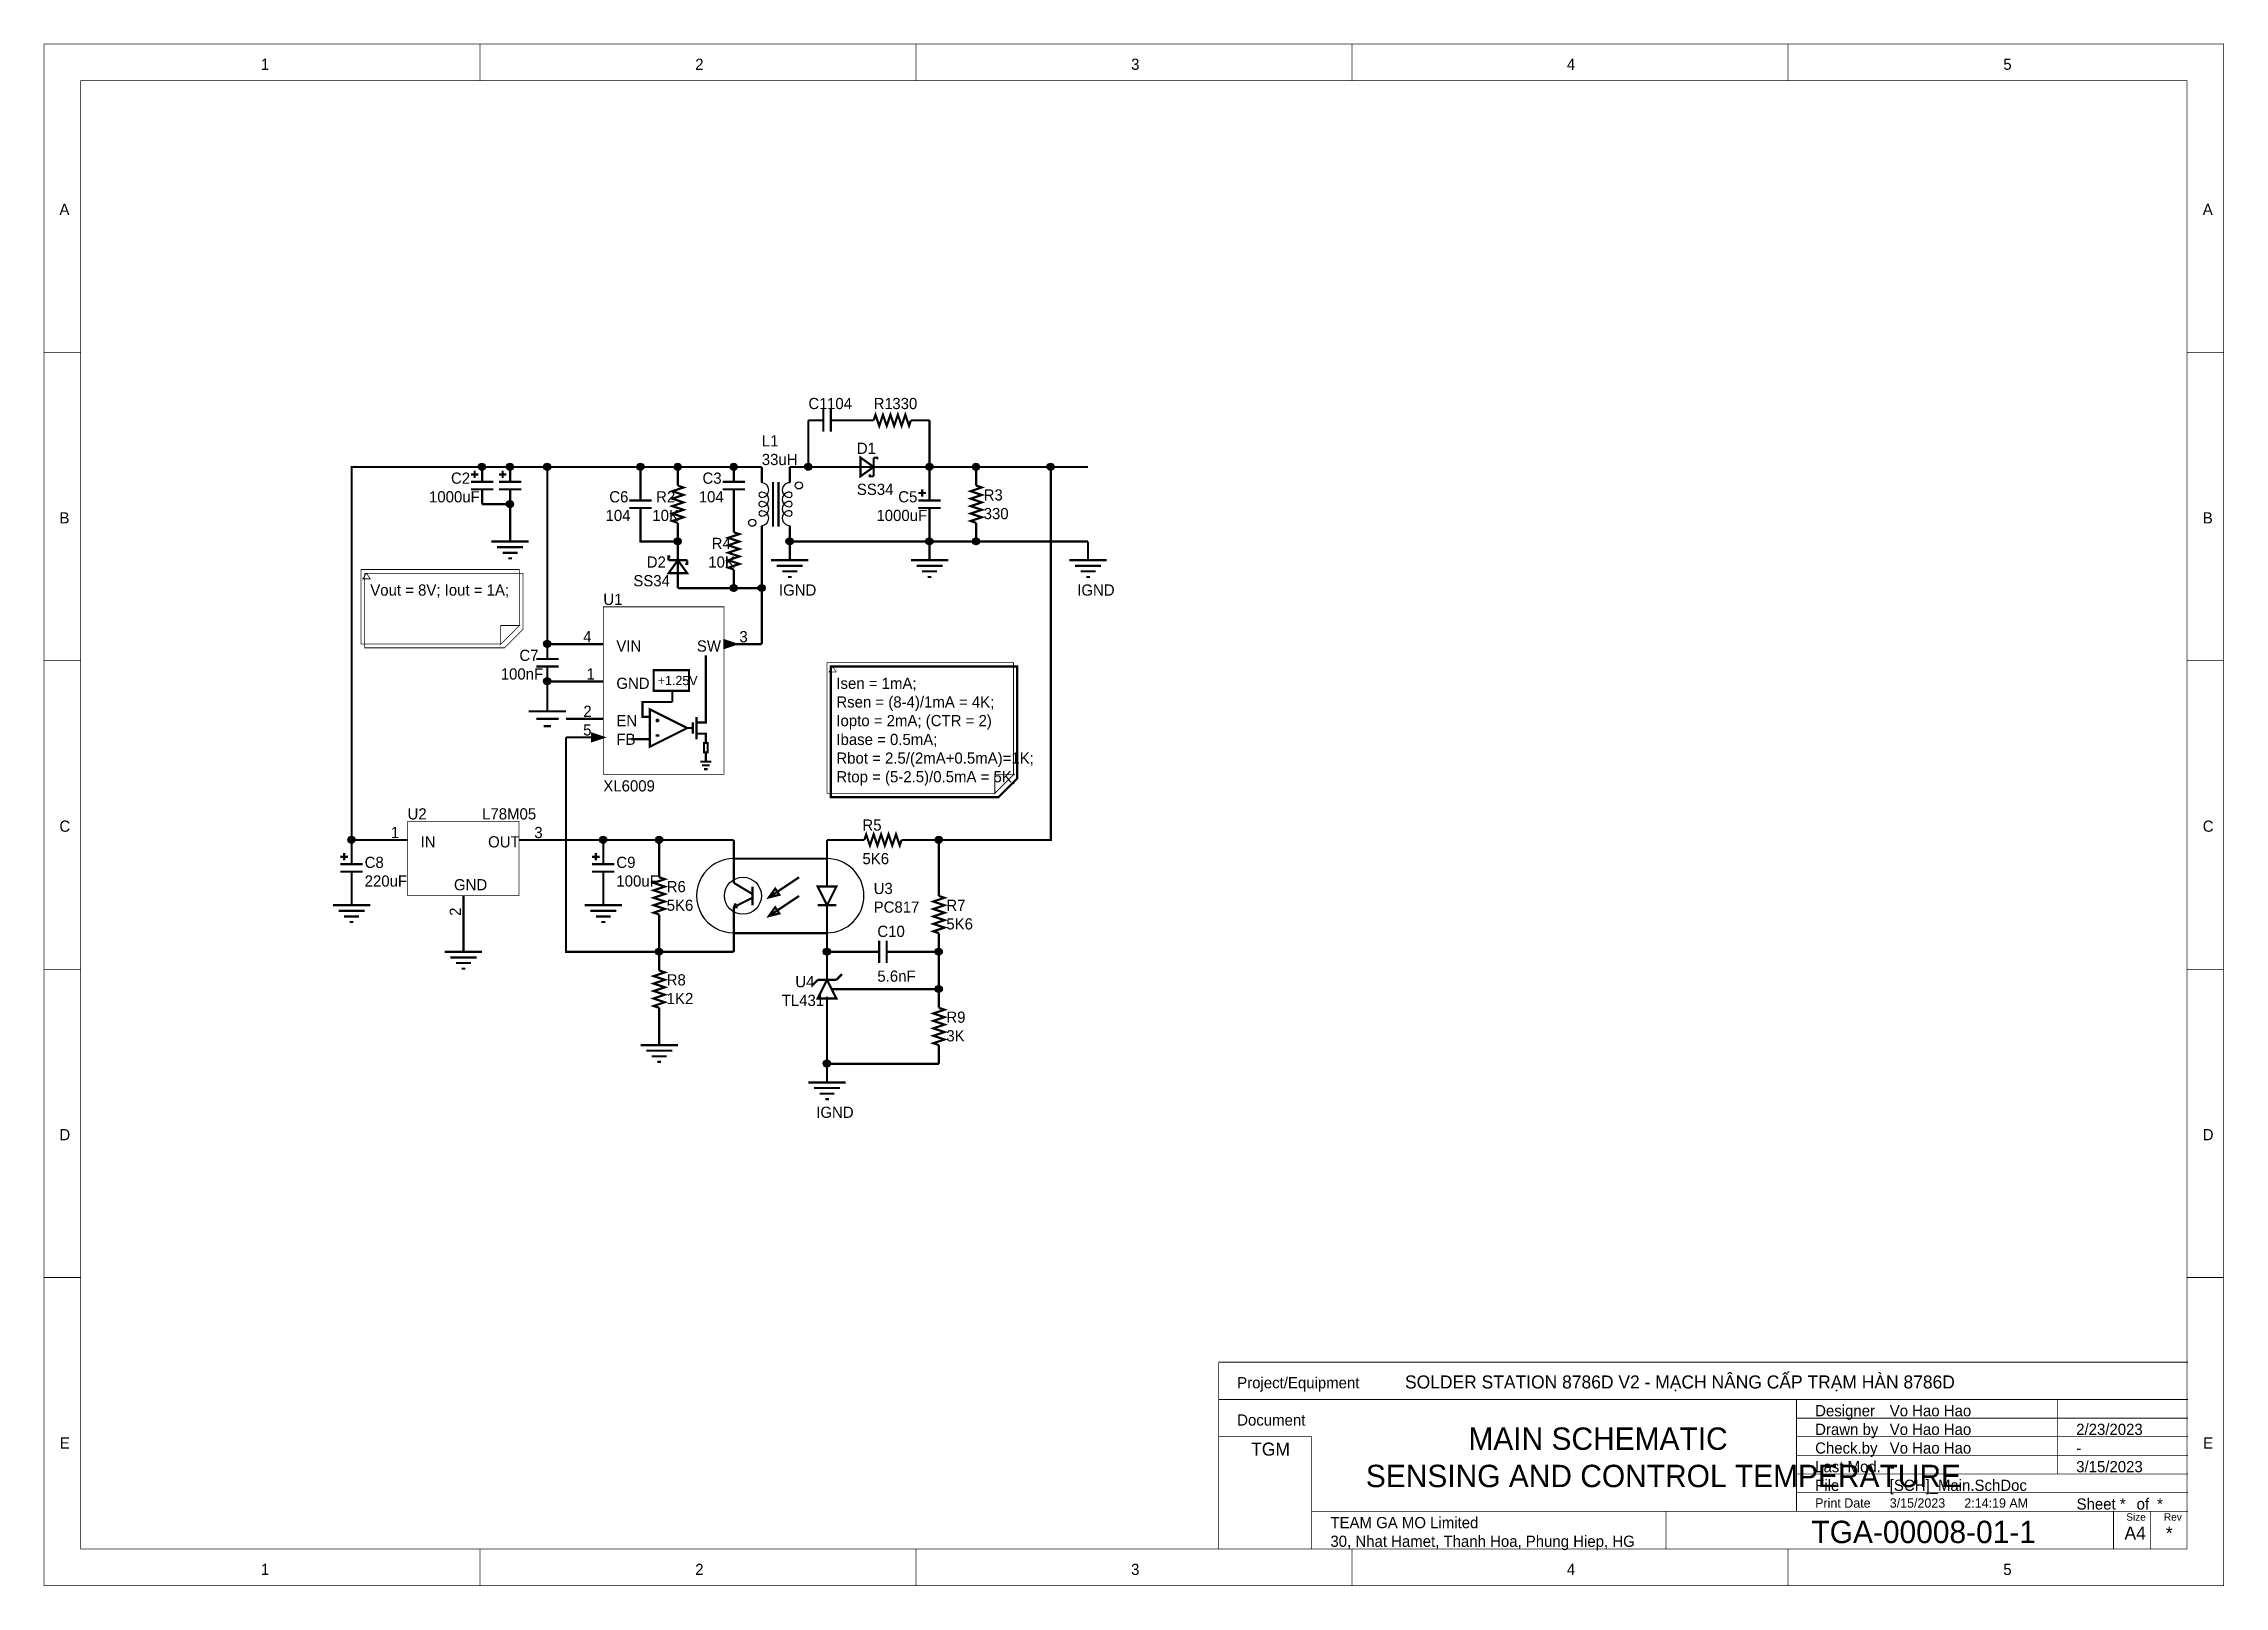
# Model space of a CAD drawing. Header units: millimetres. Extents: x 0 to 11.7, y 0 to 8.3.
import ezdxf

# ---------------------------------------------------------------- set-up
doc = ezdxf.new("R2010")
doc.units = ezdxf.units.MM
doc.header["$MEASUREMENT"] = 0
doc.layers.add('Sheet', color=255, linetype='Continuous')

msp = doc.modelspace()

# ---------------------------------------------------------------- linework, layer by layer
at = {"layer": 'Sheet'}
for points, const_width in [([(0, 8.268), (11.691, 8.268), (11.691, 0.002), (0, 0.002), (0, 8.268)], 0.0039), ([(2.339, 8.071), (2.339, 8.268)], 0.0039), ([(4.677, 8.071), (4.677, 8.268)], 0.0039), ([(7.016, 8.071), (7.016, 8.268)], 0.0039), ([(9.354, 8.071), (9.354, 8.268)], 0.0039), ([(0.197, 8.071), (11.494, 8.071), (11.494, 0.198), (0.197, 0.198), (0.197, 8.071)], 0.0039), ([(0.197, 6.614), (0, 6.614)], 0.0039), ([(11.496, 6.614), (11.693, 6.614)], 0.0039), ([(4.18, 6.25), (4.1, 6.25)], 0.0118), ([(4.1, 6.25), (4.1, 6)], 0.0118), ([(4.18, 6.19), (4.18, 6.31)], 0.0118), ([(4.22, 6.19), (4.22, 6.31)], 0.0118), ([(4.22, 6.25), (4.3, 6.25)], 0.0118), ([(4.35, 6.25), (4.3, 6.25)], 0.0118), ([(4.45, 6.25), (4.35, 6.25)], 0.0118), ([(4.65, 6.25), (4.64, 6.22), (4.62, 6.28), (4.6, 6.22), (4.58, 6.28), (4.56, 6.22), (4.54, 6.28), (4.52, 6.22), (4.5, 6.28), (4.48, 6.22), (4.46, 6.28), (4.45, 6.25)], 0.0118), ([(4.75, 6.25), (4.75, 6), (4.55, 6)], 0.0118), ([(4.65, 6.25), (4.75, 6.25)], 0.0118), ([(2.7, 6), (2.5, 6), (2.35, 6), (1.65, 6), (1.65, 4), (1.75, 4)], 0.0118), ([(2.33, 5.96), (2.29, 5.96)], 0.0118), ([(2.31, 5.96), (2.31, 5.98), (2.31, 5.94)], 0.0118), ([(2.35, 5.92), (2.35, 6)], 0.0118), ([(2.48, 5.96), (2.44, 5.96)], 0.0118), ([(2.46, 5.96), (2.46, 5.98), (2.46, 5.94)], 0.0118), ([(2.5, 5.92), (2.5, 6)], 0.0118), ([(2.7, 5.05), (2.7, 6), (3.2, 6), (3.4, 6), (3.7, 6), (3.85, 6)], 0.0118), ([(3.2, 5.9), (3.2, 6)], 0.0118), ([(3.4, 5.9), (3.4, 6)], 0.0118), ([(3.7, 5.92), (3.7, 6)], 0.0118), ([(3.85, 5.915), (3.85, 6)], 0.0118), ([(4, 5.915), (4, 6)], 0.0118), ([(4, 6), (4.1, 6), (4.3, 6)], 0.0118), ([(4.37, 6), (4.3, 6)], 0.0118), ([(4.37, 6), (4.47, 6)], 0.0118), ([(4.45, 5.95), (4.43, 5.95), (4.43, 5.96)], 0.0118), ([(4.45, 6.05), (4.45, 5.95)], 0.0118), ([(4.45, 6.05), (4.47, 6.05), (4.47, 6.04)], 0.0118), ([(4.47, 6), (4.55, 6)], 0.0118), ([(4.7, 4), (4.8, 4), (5.4, 4), (5.4, 6), (5, 6), (4.75, 6)], 0.0118), ([(4.75, 5.9), (4.75, 6)], 0.0118), ([(5, 5.9), (5, 6)], 0.0118), ([(5.4, 6), (5.6, 6)], 0.0118), ([(2.41, 5.92), (2.29, 5.92)], 0.0118), ([(2.41, 5.88), (2.29, 5.88)], 0.0118), ([(2.35, 5.88), (2.35, 5.8)], 0.0118), ([(2.56, 5.92), (2.44, 5.92)], 0.0118), ([(2.56, 5.88), (2.44, 5.88)], 0.0118), ([(2.5, 5.88), (2.5, 5.8)], 0.0118), ([(3.2, 5.82), (3.2, 5.9)], 0.0118), ([(3.4, 5.7), (3.37, 5.71), (3.43, 5.73), (3.37, 5.75), (3.43, 5.77), (3.37, 5.79), (3.43, 5.81), (3.37, 5.83), (3.43, 5.85), (3.37, 5.87), (3.43, 5.89), (3.4, 5.9)], 0.0118), ([(3.64, 5.92), (3.76, 5.92)], 0.0118), ([(3.64, 5.88), (3.76, 5.88)], 0.0118), ([(3.7, 5.88), (3.7, 5.8)], 0.0118), ([(3.91, 5.68), (3.91, 5.92)], 0.0118), ([(3.94, 5.92), (3.94, 5.68)], 0.0118), ([(4.73, 5.86), (4.69, 5.86)], 0.0118), ([(4.71, 5.86), (4.71, 5.88), (4.71, 5.84)], 0.0118), ([(4.75, 5.82), (4.75, 5.9)], 0.0118), ([(5, 5.9), (5.03, 5.89), (4.97, 5.87), (5.03, 5.85), (4.97, 5.83), (5.03, 5.81), (4.97, 5.79), (5.03, 5.77), (4.97, 5.75), (5.03, 5.73), (4.97, 5.71), (5, 5.7)], 0.0118), ([(2.35, 5.8), (2.5, 5.8), (2.5, 5.7)], 0.0118), ([(3.14, 5.82), (3.26, 5.82)], 0.0118), ([(3.14, 5.78), (3.26, 5.78)], 0.0118), ([(3.2, 5.78), (3.2, 5.7)], 0.0118), ([(3.7, 5.8), (3.7, 5.75)], 0.0118), ([(3.7, 5.65), (3.7, 5.75)], 0.0118), ([(4.81, 5.82), (4.69, 5.82)], 0.0118), ([(4.81, 5.78), (4.69, 5.78)], 0.0118), ([(4.75, 5.78), (4.75, 5.7)], 0.0118), ([(2.5, 5.7), (2.5, 5.6)], 0.0118), ([(3.2, 5.7), (3.2, 5.6), (3.4, 5.6)], 0.0118), ([(3.4, 5.7), (3.4, 5.6)], 0.0118), ([(3.7, 5.45), (3.67, 5.46), (3.73, 5.48), (3.67, 5.5), (3.73, 5.52), (3.67, 5.54), (3.73, 5.56), (3.67, 5.58), (3.73, 5.6), (3.67, 5.62), (3.73, 5.64), (3.7, 5.65)], 0.0118), ([(3.85, 5.685), (3.85, 5.6)], 0.0118), ([(4.75, 5.7), (4.75, 5.6), (4, 5.6)], 0.0118), ([(4, 5.685), (4, 5.6)], 0.0118), ([(5, 5.7), (5, 5.6)], 0.0118), ([(2.4, 5.6), (2.6, 5.6)], 0.0118), ([(2.43, 5.57), (2.57, 5.57)], 0.0118), ([(2.46, 5.54), (2.54, 5.54)], 0.0118), ([(2.49, 5.51), (2.51, 5.51)], 0.0118), ([(3.35, 5.5), (3.35, 5.52), (3.36, 5.52)], 0.0118), ([(3.35, 5.5), (3.45, 5.5)], 0.0118), ([(3.4, 5.52), (3.4, 5.6)], 0.0118), ([(3.4, 5.35), (3.7, 5.35), (3.85, 5.35), (3.85, 5.6)], 0.0118), ([(3.4, 5.42), (3.4, 5.52)], 0.0118), ([(3.45, 5.5), (3.45, 5.48), (3.44, 5.48)], 0.0118), ([(3.9, 5.5), (4.1, 5.5)], 0.0118), ([(4, 5.6), (4, 5.5)], 0.0118), ([(4.65, 5.5), (4.85, 5.5)], 0.0118), ([(4.75, 5.6), (4.75, 5.5)], 0.0118), ([(4.75, 5.6), (5, 5.6), (5.6, 5.6)], 0.0118), ([(5.5, 5.5), (5.7, 5.5)], 0.0118), ([(5.6, 5.6), (5.6, 5.5)], 0.0118), ([(3.4, 5.42), (3.4, 5.35)], 0.0118), ([(3.7, 5.45), (3.7, 5.35)], 0.0118), ([(3.93, 5.47), (4.07, 5.47)], 0.0118), ([(3.96, 5.44), (4.04, 5.44)], 0.0118), ([(3.99, 5.41), (4.01, 5.41)], 0.0118), ([(4.68, 5.47), (4.82, 5.47)], 0.0118), ([(4.71, 5.44), (4.79, 5.44)], 0.0118), ([(4.74, 5.41), (4.76, 5.41)], 0.0118), ([(5.53, 5.47), (5.67, 5.47)], 0.0118), ([(5.56, 5.44), (5.64, 5.44)], 0.0118), ([(5.59, 5.41), (5.61, 5.41)], 0.0118), ([(3.85, 5.35), (3.85, 5.05)], 0.0118), ([(3, 5.25), (3.648, 5.25), (3.648, 4.352), (3, 4.352), (3, 5.25)], 0.0039), ([(2.7, 4.97), (2.7, 5.05)], 0.0118), ([(2.7, 5.05), (2.8, 5.05)], 0.0118), ([(3, 5.05), (2.8, 5.05)], 0.0118), ([(3.65, 5.05), (3.85, 5.05)], 0.0118), ([(0.197, 4.961), (0, 4.961)], 0.0039), ([(2.64, 4.97), (2.76, 4.97)], 0.0118), ([(2.64, 4.93), (2.76, 4.93)], 0.0118), ([(2.7, 4.93), (2.7, 4.85)], 0.0118), ([(3.31, 4.91), (3.27, 4.91), (3.27, 4.8), (3.46, 4.8), (3.46, 4.91), (3.31, 4.91)], 0.0118), ([(3.5, 4.63), (3.55, 4.63), (3.55, 4.99)], 0.0118), ([(11.496, 4.961), (11.693, 4.961)], 0.0039), ([(2.7, 4.85), (2.7, 4.69)], 0.0118), ([(2.7, 4.85), (2.8, 4.85)], 0.0118), ([(3, 4.85), (2.8, 4.85)], 0.0118), ([(3.37, 4.74), (3.37, 4.8)], 0.0118), ([(2.6, 4.69), (2.8, 4.69)], 0.0118), ([(3.25, 4.66), (3.21, 4.66), (3.21, 4.74), (3.37, 4.74)], 0.0118), ([(3.25, 4.5), (3.25, 4.7), (3.45, 4.6), (3.25, 4.5)], 0.0118), ([(2.64, 4.65), (2.76, 4.65)], 0.0118), ([(2.68, 4.61), (2.72, 4.61)], 0.0118), ([(3, 4.65), (2.8, 4.65)], 0.0118), ([(3.28, 4.64), (3.3, 4.64)], 0.0118), ([(3.28, 4.56), (3.3, 4.56)], 0.0118), ([(3.29, 4.65), (3.29, 4.63)], 0.0118), ([(3.45, 4.6), (3.48, 4.6)], 0.0118), ([(3.48, 4.63), (3.48, 4.57)], 0.0118), ([(3.5, 4.66), (3.5, 4.54)], 0.0118), ([(3.5, 4.57), (3.55, 4.57), (3.55, 4.52)], 0.0118), ([(3, 4.55), (2.8, 4.55)], 0.0118), ([(2.8, 4.55), (2.8, 3.4), (3.3, 3.4)], 0.0118), ([(3.25, 4.54), (3.15, 4.54)], 0.0118), ([(3.54, 4.52), (3.56, 4.52), (3.56, 4.47), (3.54, 4.47), (3.54, 4.52)], 0.0118), ([(3.55, 4.47), (3.55, 4.42)], 0.0118), ([(3.52, 4.42), (3.58, 4.42)], 0.0118), ([(3.53, 4.4), (3.57, 4.4)], 0.0118), ([(3.54, 4.38), (3.56, 4.38)], 0.0118), ([(1.95, 4.1), (2.548, 4.1), (2.548, 3.702), (1.95, 3.702), (1.95, 4.1)], 0.0039), ([(1.65, 3.95), (1.65, 4)], 0.0118), ([(1.95, 4), (1.75, 4)], 0.0118), ([(2.55, 4), (2.75, 4)], 0.0118), ([(2.75, 4), (3, 4), (3.3, 4), (3.7, 4)], 0.0118), ([(3, 3.95), (3, 4)], 0.0118), ([(3.3, 3.9), (3.3, 4)], 0.0118), ([(3.7, 3.85), (3.7, 4)], 0.0118), ([(4.2, 3.75), (4.2, 4)], 0.0118), ([(4.3, 4), (4.2, 4)], 0.0118), ([(4.4, 4), (4.3, 4)], 0.0118), ([(4.4, 4), (4.41, 4.03), (4.43, 3.97), (4.45, 4.03), (4.47, 3.97), (4.49, 4.03), (4.51, 3.97), (4.53, 4.03), (4.55, 3.97), (4.57, 4.03), (4.59, 3.97), (4.6, 4)], 0.0118), ([(4.6, 4), (4.7, 4)], 0.0118), ([(4.8, 3.8), (4.8, 4)], 0.0118), ([(1.63, 3.91), (1.59, 3.91)], 0.0118), ([(1.71, 3.87), (1.59, 3.87)], 0.0118), ([(1.61, 3.91), (1.61, 3.93), (1.61, 3.89)], 0.0118), ([(1.65, 3.87), (1.65, 3.95)], 0.0118), ([(2.98, 3.91), (2.94, 3.91)], 0.0118), ([(3.06, 3.87), (2.94, 3.87)], 0.0118), ([(2.96, 3.91), (2.96, 3.93), (2.96, 3.89)], 0.0118), ([(3, 3.87), (3, 3.95)], 0.0118), ([(3.3, 3.8), (3.3, 3.9)], 0.0118), ([(4.2, 3.9), (3.7, 3.9)], 0.0118), ([(1.71, 3.83), (1.59, 3.83)], 0.0118), ([(1.65, 3.83), (1.65, 3.75)], 0.0118), ([(1.65, 3.75), (1.65, 3.65)], 0.0118), ([(3.06, 3.83), (2.94, 3.83)], 0.0118), ([(3, 3.83), (3, 3.75)], 0.0118), ([(3, 3.75), (3, 3.65)], 0.0118), ([(3.3, 3.6), (3.27, 3.61), (3.33, 3.63), (3.27, 3.65), (3.33, 3.67), (3.27, 3.69), (3.33, 3.71), (3.27, 3.73), (3.33, 3.75), (3.27, 3.77), (3.33, 3.79), (3.3, 3.8)], 0.0118), ([(3.7, 3.77), (3.7, 3.85)], 0.0118), ([(3.8, 3.71), (3.7, 3.77)], 0.0118), ([(3.8, 3.75), (3.8, 3.65)], 0.0118), ([(4.05, 3.8), (3.9, 3.7)], 0.0118), ([(4.8, 3.7), (4.8, 3.8)], 0.0118), ([(1.55, 3.65), (1.75, 3.65)], 0.0118), ([(2.25, 3.7), (2.25, 3.5)], 0.0118), ([(2.9, 3.65), (3.1, 3.65)], 0.0118), ([(3.8, 3.69), (3.7, 3.64)], 0.0118), ([(3.7, 3.64), (3.71, 3.66)], 0.0118), ([(3.7, 3.64), (3.7, 3.55)], 0.0118), ([(3.7, 3.64), (3.72, 3.64)], 0.0118), ([(4.05, 3.7), (3.9, 3.6)], 0.0118), ([(4.15, 3.65), (4.25, 3.65)], 0.0118), ([(4.2, 3.65), (4.2, 3.4)], 0.0118), ([(4.8, 3.5), (4.77, 3.51), (4.83, 3.53), (4.77, 3.55), (4.83, 3.57), (4.77, 3.59), (4.83, 3.61), (4.77, 3.63), (4.83, 3.65), (4.77, 3.67), (4.83, 3.69), (4.8, 3.7)], 0.0118), ([(1.58, 3.62), (1.72, 3.62)], 0.0118), ([(1.61, 3.59), (1.69, 3.59)], 0.0118), ([(1.64, 3.56), (1.66, 3.56)], 0.0118), ([(2.93, 3.62), (3.07, 3.62)], 0.0118), ([(2.96, 3.59), (3.04, 3.59)], 0.0118), ([(2.99, 3.56), (3.01, 3.56)], 0.0118), ([(3.3, 3.6), (3.3, 3.5)], 0.0118), ([(3.7, 3.55), (3.7, 3.4)], 0.0118), ([(2.15, 3.4), (2.35, 3.4)], 0.0118), ([(2.25, 3.5), (2.25, 3.4)], 0.0118), ([(3.3, 3.4), (3.3, 3.5)], 0.0118), ([(3.3, 3.3), (3.3, 3.4)], 0.0118), ([(3.3, 3.4), (3.7, 3.4)], 0.0118), ([(4.2, 3.5), (3.7, 3.5)], 0.0118), ([(4.4, 3.4), (4.2, 3.4), (4.2, 3.3)], 0.0118), ([(4.3, 3.2), (4.8, 3.2), (4.8, 3.4), (4.6, 3.4)], 0.0118), ([(4.48, 3.4), (4.4, 3.4)], 0.0118), ([(4.48, 3.46), (4.48, 3.34)], 0.0118), ([(4.52, 3.46), (4.52, 3.34)], 0.0118), ([(4.52, 3.4), (4.6, 3.4)], 0.0118), ([(4.8, 3.5), (4.8, 3.4)], 0.0118), ([(0.197, 3.307), (0, 3.307)], 0.0039), ([(2.18, 3.37), (2.32, 3.37)], 0.0118), ([(2.21, 3.34), (2.29, 3.34)], 0.0118), ([(2.24, 3.31), (2.26, 3.31)], 0.0118), ([(3.3, 3.1), (3.27, 3.11), (3.33, 3.13), (3.27, 3.15), (3.33, 3.17), (3.27, 3.19), (3.33, 3.21), (3.27, 3.23), (3.33, 3.25), (3.27, 3.27), (3.33, 3.29), (3.3, 3.3)], 0.0118), ([(4.2, 3.24), (4.2, 3.3)], 0.0118), ([(4.28, 3.28), (4.25, 3.25)], 0.0118), ([(11.496, 3.307), (11.693, 3.307)], 0.0039), ([(4.15, 3.25), (4.12, 3.22)], 0.0118), ([(4.25, 3.25), (4.15, 3.25)], 0.0118), ([(4.2, 3.16), (4.2, 3.1)], 0.0118), ([(4.22, 3.2), (4.3, 3.2)], 0.0118), ([(4.8, 3.1), (4.8, 3.2)], 0.0118), ([(3.3, 3.1), (3.3, 3)], 0.0118), ([(4.8, 2.8), (4.2, 2.8), (4.2, 3.1)], 0.0118), ([(4.8, 2.9), (4.77, 2.91), (4.83, 2.93), (4.77, 2.95), (4.83, 2.97), (4.77, 2.99), (4.83, 3.01), (4.77, 3.03), (4.83, 3.05), (4.77, 3.07), (4.83, 3.09), (4.8, 3.1)], 0.0118), ([(3.3, 3), (3.3, 2.9)], 0.0118), ([(3.2, 2.9), (3.4, 2.9)], 0.0118), ([(3.23, 2.87), (3.37, 2.87)], 0.0118), ([(3.26, 2.84), (3.34, 2.84)], 0.0118), ([(3.29, 2.81), (3.31, 2.81)], 0.0118), ([(4.8, 2.9), (4.8, 2.8)], 0.0118), ([(4.1, 2.7), (4.3, 2.7)], 0.0118), ([(4.2, 2.8), (4.2, 2.7)], 0.0118), ([(4.13, 2.67), (4.27, 2.67)], 0.0118), ([(4.16, 2.64), (4.24, 2.64)], 0.0118), ([(4.19, 2.61), (4.21, 2.61)], 0.0118), ([(0.197, 1.654), (0, 1.654)], 0.0039), ([(11.496, 1.654), (11.693, 1.654)], 0.0039), ([(6.3, 1.2), (6.3, 0.2)], 0.0039), ([(11.5, 1.2), (6.3, 1.2)], 0.0039), ([(11.5, 1), (6.3, 1)], 0.0039), ([(9.4, 1), (9.4, 0.4)], 0.0039), ([(10.8, 1), (10.8, 0.6)], 0.0039), ([(11.5, 0.9), (9.4, 0.9)], 0.0039), ([(6.8, 0.8), (6.3, 0.8)], 0.0039), ([(6.8, 0.8), (6.8, 0.2)], 0.0039), ([(11.5, 0.8), (9.4, 0.8)], 0.0039), ([(11.5, 0.7), (9.4, 0.7)], 0.0039), ([(11.5, 0.6), (9.4, 0.6)], 0.0039), ([(11.5, 0.5), (9.4, 0.5)], 0.0039), ([(11.5, 0.4), (6.8, 0.4)], 0.0039), ([(8.7, 0.4), (8.7, 0.2)], 0.0039), ([(11.1, 0.4), (11.1, 0.2)], 0.0039), ([(11.3, 0.4), (11.3, 0.2)], 0.0039), ([(2.339, 0.197), (2.339, 0)], 0.0039), ([(4.677, 0.197), (4.677, 0)], 0.0039), ([(7.016, 0.197), (7.016, 0)], 0.0039), ([(9.354, 0.197), (9.354, 0)], 0.0039)]:
    msp.add_lwpolyline(points, dxfattribs=dict(at, const_width=const_width))
at = {"layer": 'Sheet', "const_width": 0.02}
for points in [[(2.34, 6, 1), (2.36, 6, 1)], [(2.49, 6, 1), (2.51, 6, 1)], [(2.69, 6, 1), (2.71, 6, 1)], [(3.19, 6, 1), (3.21, 6, 1)], [(3.39, 6, 1), (3.41, 6, 1)], [(3.69, 6, 1), (3.71, 6, 1)], [(4.09, 6, 1), (4.11, 6, 1)], [(4.74, 6, 1), (4.76, 6, 1)], [(4.99, 6, 1), (5.01, 6, 1)], [(5.39, 6, 1), (5.41, 6, 1)], [(2.49, 5.8, 1), (2.51, 5.8, 1)], [(3.39, 5.6, 1), (3.41, 5.6, 1)], [(3.99, 5.6, 1), (4.01, 5.6, 1)], [(4.74, 5.6, 1), (4.76, 5.6, 1)], [(4.99, 5.6, 1), (5.01, 5.6, 1)], [(3.69, 5.35, 1), (3.71, 5.35, 1)], [(3.84, 5.35, 1), (3.86, 5.35, 1)], [(2.69, 5.05, 1), (2.71, 5.05, 1)], [(2.69, 4.85, 1), (2.71, 4.85, 1)], [(1.64, 4, 1), (1.66, 4, 1)], [(2.99, 4, 1), (3.01, 4, 1)], [(3.29, 4, 1), (3.31, 4, 1)], [(4.79, 4, 1), (4.81, 4, 1)], [(3.29, 3.4, 1), (3.31, 3.4, 1)], [(4.19, 3.4, 1), (4.21, 3.4, 1)], [(4.79, 3.4, 1), (4.81, 3.4, 1)], [(4.79, 3.2, 1), (4.81, 3.2, 1)], [(4.19, 2.8, 1), (4.21, 2.8, 1)]]:
    msp.add_lwpolyline(points, format="xyb", close=True, dxfattribs=at)
at = {"layer": 'Sheet'}
for points, const_width in [([(4.45, 6), (4.38, 5.95), (4.38, 6.05), (4.45, 6)], 0.0118), ([(4.45, 6), (4.38, 6.05), (4.38, 5.95), (4.45, 6)], 0.0118), ([(3.45, 5.43), (3.35, 5.43), (3.4, 5.5), (3.45, 5.43)], 0.0118), ([(3.4, 5.5), (3.35, 5.43), (3.45, 5.43), (3.4, 5.5)], 0.0118), ([(2.55, 5.15), (2.45, 5.05), (1.7, 5.05), (1.7, 5.45), (2.55, 5.45), (2.55, 5.15)], 0.0039), ([(1.7, 5.05), (1.7, 5.45), (2.55, 5.45), (2.55, 5.15), (2.45, 5.05), (1.7, 5.05)], 0.0039), ([(1.75, 5.4), (1.71, 5.4), (1.73, 5.43), (1.75, 5.4)], 0.0039), ([(1.71, 5.4), (1.75, 5.4), (1.73, 5.43), (1.71, 5.4)], 0.0039), ([(2.57, 5.13), (2.47, 5.03), (1.72, 5.03), (1.72, 5.43), (2.57, 5.43), (2.57, 5.13)], 0.0039), ([(1.72, 5.03), (1.72, 5.43), (2.57, 5.43), (2.57, 5.13), (2.47, 5.03), (1.72, 5.03)], 0.0039), ([(2.45, 5.05), (2.45, 5.15), (2.55, 5.15), (2.45, 5.05)], 0.0039), ([(2.45, 5.15), (2.45, 5.05), (2.55, 5.15), (2.45, 5.15)], 0.0039), ([(3.71, 5.05), (3.65, 5.03), (3.65, 5.07), (3.71, 5.05)], 0.0118), ([(3.71, 5.05), (3.65, 5.07), (3.65, 5.03), (3.71, 5.05)], 0.0118), ([(5.2, 4.35), (5.1, 4.25), (4.2, 4.25), (4.2, 4.95), (5.2, 4.95), (5.2, 4.35)], 0.0039), ([(4.2, 4.25), (4.2, 4.95), (5.2, 4.95), (5.2, 4.35), (5.1, 4.25), (4.2, 4.25)], 0.0039), ([(4.25, 4.9), (4.21, 4.9), (4.23, 4.93), (4.25, 4.9)], 0.0039), ([(4.21, 4.9), (4.25, 4.9), (4.23, 4.93), (4.21, 4.9)], 0.0039), ([(5.22, 4.33), (5.12, 4.23), (4.22, 4.23), (4.22, 4.93), (5.22, 4.93), (5.22, 4.33)], 0.0118), ([(4.22, 4.23), (4.22, 4.93), (5.22, 4.93), (5.22, 4.33), (5.12, 4.23), (4.22, 4.23)], 0.0039), ([(3, 4.55), (2.94, 4.53), (2.94, 4.57), (3, 4.55)], 0.0118), ([(2.94, 4.57), (3, 4.55), (2.94, 4.53), (2.94, 4.57)], 0.0118), ([(5.1, 4.25), (5.1, 4.35), (5.2, 4.35), (5.1, 4.25)], 0.0039), ([(5.1, 4.35), (5.1, 4.25), (5.2, 4.35), (5.1, 4.35)], 0.0039), ([(3.944, 3.706), (3.888, 3.692), (3.922, 3.739), (3.944, 3.706)], 0.0118), ([(3.888, 3.692), (3.944, 3.706), (3.922, 3.739), (3.888, 3.692), (3.888, 3.692)], 0.0118), ([(4.2, 3.65), (4.15, 3.75), (4.25, 3.75), (4.2, 3.65)], 0.0118), ([(4.25, 3.75), (4.15, 3.75), (4.2, 3.65), (4.25, 3.75)], 0.0118), ([(3.944, 3.606), (3.888, 3.592), (3.922, 3.639), (3.944, 3.606)], 0.0118), ([(3.888, 3.592), (3.944, 3.606), (3.922, 3.639), (3.888, 3.592), (3.888, 3.592)], 0.0118), ([(4.25, 3.15), (4.15, 3.15), (4.2, 3.25), (4.25, 3.15)], 0.0118), ([(4.25, 3.15), (4.15, 3.15), (4.2, 3.25), (4.25, 3.15)], 0.0118)]:
    msp.add_lwpolyline(points, close=True, dxfattribs=dict(at, const_width=const_width))
for centre, radius, start, end in [((3.849, 5.851), 0.0142, 86.5771, 273.0542), ((3.849, 5.876), 0.0391, 271.1865, 88.7622), ((3.849, 5.826), 0.0391, 271.1875, 88.7633), ((3.999, 5.876), 0.0392, 88.7484, 271.1997), ((3.999, 5.826), 0.0392, 88.7495, 271.2007), ((3.999, 5.851), 0.0141, 273.0873, 86.5399), ((3.849, 5.801), 0.0142, 86.5855, 286.1194), ((3.849, 5.751), 0.0142, 86.5813, 273.0576), ((3.849, 5.776), 0.0391, 271.187, 88.7627), ((3.849, 5.726), 0.0391, 271.1865, 88.7622), ((3.999, 5.776), 0.0392, 88.749, 271.2002), ((3.999, 5.726), 0.0392, 88.7484, 271.1997), ((3.999, 5.801), 0.0141, 273.0941, 101.2949), ((3.999, 5.751), 0.0141, 273.0908, 86.5443), ((3.699, 3.701), 0.199, 89.7592, 270.2387), ((4.199, 3.701), 0.199, 270.2376, 89.7604)]:
    msp.add_arc(centre, radius, start, end, dxfattribs=at)
for centre, major_axis, ratio in [((2.349, 6.001), (0, 0.0191), 0.999937), ((2.349, 6.001), (0, 0.0191), 0.999937), ((2.349, 6.001), (0, 0.0191), 0.999937), ((2.349, 6.001), (0, 0.0191), 0.999937), ((2.349, 6.001), (0, 0.0191), 0.999937), ((2.499, 6.001), (0, 0.0191), 0.999937), ((2.499, 6.001), (0, 0.0191), 0.999937), ((2.499, 6.001), (0, 0.0191), 0.999937), ((2.499, 6.001), (0, 0.0191), 0.999937), ((2.499, 6.001), (0, 0.0191), 0.999937), ((2.699, 6.001), (0, 0.0191), 0.999932), ((2.699, 6.001), (0, 0.0191), 0.999932), ((2.699, 6.001), (0, 0.0191), 0.999932), ((2.699, 6.001), (0, 0.0191), 0.999932), ((3.199, 6.001), (0, 0.0191), 0.999937), ((3.199, 6.001), (0, 0.0191), 0.999937), ((3.199, 6.001), (0, 0.0191), 0.999937), ((3.199, 6.001), (0, 0.0191), 0.999937), ((3.399, 6.001), (0, 0.0191), 0.999932), ((3.399, 6.001), (0, 0.0191), 0.999932), ((3.399, 6.001), (0, 0.0191), 0.999932), ((3.399, 6.001), (0, 0.0191), 0.999932), ((3.399, 6.001), (0, 0.0191), 0.999932), ((3.699, 6.001), (0, 0.0191), 0.999932), ((3.699, 6.001), (0, 0.0191), 0.999932), ((3.699, 6.001), (0, 0.0191), 0.999932), ((3.699, 6.001), (0, 0.0191), 0.999932), ((3.699, 6.001), (0, 0.0191), 0.999932), ((4.099, 6.001), (0.0192, 0), 0.997349), ((4.099, 6.001), (0.0192, 0), 0.997349), ((4.099, 6.001), (0.0192, 0), 0.997349), ((4.099, 6.001), (0.0192, 0), 0.997349), ((4.749, 6.001), (0, 0.0191), 0.999932), ((4.749, 6.001), (0, 0.0191), 0.999932), ((4.749, 6.001), (0, 0.0191), 0.999932), ((4.749, 6.001), (0, 0.0191), 0.999932), ((4.749, 6.001), (0, 0.0191), 0.999932), ((4.749, 6.001), (0, 0.0191), 0.999932), ((4.999, 6.001), (0, 0.0191), 0.999932), ((4.999, 6.001), (0, 0.0191), 0.999932), ((4.999, 6.001), (0, 0.0191), 0.999932), ((4.999, 6.001), (0, 0.0191), 0.999932), ((4.999, 6.001), (0, 0.0191), 0.999932), ((5.399, 6.001), (0, 0.0191), 0.999943), ((5.399, 6.001), (0, 0.0191), 0.999943), ((5.399, 6.001), (0, 0.0191), 0.999943), ((5.399, 6.001), (0, 0.0191), 0.999943), ((4.049, 5.901), (0.0192, 0), 0.997349), ((2.499, 5.801), (0, 0.0192), 0.997219), ((2.499, 5.801), (0, 0.0192), 0.997219), ((2.499, 5.801), (0, 0.0192), 0.997219), ((2.499, 5.801), (0, 0.0192), 0.997219), ((2.499, 5.801), (0, 0.0192), 0.997219), ((3.399, 5.601), (0, 0.0191), 0.999932), ((3.399, 5.601), (0, 0.0191), 0.999932), ((3.399, 5.601), (0, 0.0191), 0.999932), ((3.399, 5.601), (0, 0.0191), 0.999932), ((3.399, 5.601), (0, 0.0191), 0.999932), ((3.399, 5.601), (0, 0.0191), 0.999932), ((3.399, 5.601), (0, 0.0191), 0.999932), ((3.399, 5.601), (0, 0.0191), 0.999932), ((3.799, 5.701), (0.0192, 0), 0.997349), ((3.999, 5.601), (0, 0.0191), 0.999943), ((3.999, 5.601), (0, 0.0191), 0.999943), ((3.999, 5.601), (0, 0.0191), 0.999943), ((3.999, 5.601), (0, 0.0191), 0.999943), ((3.999, 5.601), (0, 0.0191), 0.999943), ((3.999, 5.601), (0, 0.0191), 0.999943), ((3.999, 5.601), (0, 0.0191), 0.999943), ((4.749, 5.601), (0, 0.0191), 0.999932), ((4.749, 5.601), (0, 0.0191), 0.999932), ((4.749, 5.601), (0, 0.0191), 0.999932), ((4.749, 5.601), (0, 0.0191), 0.999932), ((4.749, 5.601), (0, 0.0191), 0.999932), ((4.749, 5.601), (0, 0.0191), 0.999932), ((4.999, 5.601), (0, 0.0191), 0.999932), ((4.999, 5.601), (0, 0.0191), 0.999932), ((4.999, 5.601), (0, 0.0191), 0.999932), ((4.999, 5.601), (0, 0.0191), 0.999932), ((4.999, 5.601), (0, 0.0191), 0.999932), ((3.699, 5.351), (0, 0.0191), 0.999932), ((3.699, 5.351), (0, 0.0191), 0.999932), ((3.699, 5.351), (0, 0.0191), 0.999932), ((3.699, 5.351), (0, 0.0191), 0.999932), ((3.699, 5.351), (0, 0.0191), 0.999932), ((3.849, 5.351), (0.0192, 0), 0.997349), ((3.849, 5.351), (0.0192, 0), 0.997349), ((3.849, 5.351), (0.0192, 0), 0.997349), ((3.849, 5.351), (0.0192, 0), 0.997349), ((2.699, 5.051), (0, 0.0191), 0.999932), ((2.699, 5.051), (0, 0.0191), 0.999932), ((2.699, 5.051), (0, 0.0191), 0.999932), ((2.699, 5.051), (0, 0.0191), 0.999932), ((2.699, 5.051), (0, 0.0191), 0.999932), ((2.699, 5.051), (0, 0.0191), 0.999932), ((2.699, 5.051), (0, 0.0191), 0.999932), ((2.699, 4.851), (0, 0.0192), 0.997219), ((2.699, 4.851), (0, 0.0192), 0.997219), ((2.699, 4.851), (0, 0.0192), 0.997219), ((2.699, 4.851), (0, 0.0192), 0.997219), ((2.699, 4.851), (0, 0.0192), 0.997219), ((2.699, 4.851), (0, 0.0192), 0.997219), ((2.699, 4.851), (0, 0.0192), 0.997219), ((1.649, 4.001), (0, 0.0191), 0.999937), ((1.649, 4.001), (0, 0.0191), 0.999937), ((1.649, 4.001), (0, 0.0191), 0.999937), ((1.649, 4.001), (0, 0.0191), 0.999937), ((2.999, 4.001), (0, 0.0191), 0.999943), ((2.999, 4.001), (0, 0.0191), 0.999943), ((2.999, 4.001), (0, 0.0191), 0.999943), ((2.999, 4.001), (0, 0.0191), 0.999943), ((3.299, 4.001), (0.0192, 0), 0.997344), ((3.299, 4.001), (0.0192, 0), 0.997344), ((3.299, 4.001), (0.0192, 0), 0.997344), ((3.299, 4.001), (0.0192, 0), 0.997344), ((4.799, 4.001), (0.0192, 0), 0.997344), ((4.799, 4.001), (0.0192, 0), 0.997344), ((4.799, 4.001), (0.0192, 0), 0.997344), ((4.799, 4.001), (0.0192, 0), 0.997344), ((3.749, 3.701), (0, 0.0992), 0.999933), ((3.299, 3.401), (0.0192, 0), 0.997354), ((3.299, 3.401), (0.0192, 0), 0.997354), ((3.299, 3.401), (0.0192, 0), 0.997354), ((3.299, 3.401), (0.0192, 0), 0.997354), ((3.299, 3.401), (0.0192, 0), 0.997354), ((3.299, 3.401), (0.0192, 0), 0.997354), ((3.299, 3.401), (0.0192, 0), 0.997354), ((3.299, 3.401), (0.0192, 0), 0.997354), ((3.299, 3.401), (0.0192, 0), 0.997354), ((4.199, 3.401), (0, 0.0191), 0.999937), ((4.199, 3.401), (0, 0.0191), 0.999937), ((4.199, 3.401), (0, 0.0191), 0.999937), ((4.199, 3.401), (0, 0.0191), 0.999937), ((4.199, 3.401), (0, 0.0191), 0.999937), ((4.799, 3.401), (0.0192, 0), 0.997354), ((4.799, 3.401), (0.0192, 0), 0.997354), ((4.799, 3.401), (0.0192, 0), 0.997354), ((4.799, 3.401), (0.0192, 0), 0.997354), ((4.799, 3.401), (0.0192, 0), 0.997354), ((4.799, 3.201), (0.0192, 0), 0.997354), ((4.799, 3.201), (0.0192, 0), 0.997354), ((4.799, 3.201), (0.0192, 0), 0.997354), ((4.799, 3.201), (0.0192, 0), 0.997354), ((4.799, 3.201), (0.0192, 0), 0.997354), ((4.199, 2.801), (0, 0.0191), 0.999948), ((4.199, 2.801), (0, 0.0191), 0.999948), ((4.199, 2.801), (0, 0.0191), 0.999948), ((4.199, 2.801), (0, 0.0191), 0.999948)]:
    msp.add_ellipse(centre, major_axis=major_axis, ratio=ratio, dxfattribs=at)
for points in [[(3.648, 5.027), (3.716, 5.05), (3.648, 5.073)], [(2.938, 4.527), (3.006, 4.55), (2.938, 4.573)]]:
    msp.add_solid(points, dxfattribs=at)

# ---------------------------------------------------------------- texts
for s, height, p in [('1', 0.06, (1.163, 8.129)), ('2', 0.06, (3.493, 8.129)), ('3', 0.06, (5.831, 8.129)), ('4', 0.06, (8.168, 8.129)), ('5', 0.06, (10.509, 8.129)), ('A', 0.06, (0.083, 7.351)), ('A', 0.06, (11.579, 7.351)), ('C1', 0.06, (4.1, 6.31)), ('104', 0.06, (4.2, 6.31)), ('R1', 0.06, (4.45, 6.31)), ('330', 0.06, (4.55, 6.31)), ('L1', 0.06, (3.85, 6.11)), ('D1', 0.06, (4.36, 6.07)), ('C2', 0.06, (2.183, 5.91)), ('C3', 0.06, (3.532, 5.91)), ('33uH', 0.06, (3.85, 6.01)), ('1000uF', 0.06, (2.065, 5.81)), ('C6', 0.06, (3.032, 5.81)), ('R2', 0.06, (3.283, 5.81)), ('104', 0.06, (3.512, 5.81)), ('SS34', 0.06, (4.36, 5.85)), ('C5', 0.06, (4.582, 5.81)), ('R3', 0.06, (5.04, 5.82)), ('B', 0.06, (0.083, 5.697)), ('104', 0.06, (3.012, 5.71)), ('10K', 0.06, (3.263, 5.71)), ('1000uF', 0.06, (4.465, 5.71)), ('330', 0.06, (5.04, 5.72)), ('B', 0.06, (11.579, 5.697)), ('R4', 0.06, (3.581, 5.56)), ('D2', 0.06, (3.233, 5.46)), ('10K', 0.06, (3.563, 5.46)), ('SS34', 0.06, (3.161, 5.36)), ('Vout = 8V; Iout = 1A;', 0.06, (1.75, 5.31)), ('U1', 0.06, (3, 5.26)), ('IGND', 0.06, (3.942, 5.31)), ('IGND', 0.06, (5.542, 5.31)), ('4', 0.06, (2.892, 5.06)), ('VIN', 0.06, (3.07, 5.01)), ('SW', 0.06, (3.502, 5.01)), ('3', 0.06, (3.73, 5.06)), ('100nF', 0.06, (2.45, 4.86)), ('C7', 0.06, (2.55, 4.96)), ('1', 0.06, (2.91, 4.86)), ('GND', 0.06, (3.07, 4.81)), ('+1.25V', 0.05, (3.292, 4.83)), ('Isen = 1mA;', 0.06, (4.25, 4.81)), ('2', 0.06, (2.893, 4.66)), ('Rsen = (8-4)/1mA = 4K;', 0.06, (4.25, 4.71)), ('5', 0.06, (2.892, 4.56)), ('EN', 0.06, (3.07, 4.61)), ('FB', 0.06, (3.07, 4.51)), ('Iopto = 2mA; (CTR = 2)', 0.06, (4.25, 4.61)), ('Ibase = 0.5mA;', 0.06, (4.25, 4.509)), ('Rbot = 2.5/(2mA+0.5mA)=1K;', 0.06, (4.25, 4.409)), ('Rtop = (5-2.5)/0.5mA = 5K;', 0.06, (4.25, 4.309)), ('XL6009', 0.06, (3, 4.26)), ('C', 0.06, (0.083, 4.044)), ('U2', 0.06, (1.95, 4.11)), ('L78M05', 0.06, (2.35, 4.11)), ('R5', 0.06, (4.39, 4.05)), ('C', 0.06, (11.579, 4.044)), ('1', 0.06, (1.86, 4.01)), ('IN', 0.06, (2.02, 3.96)), ('OUT', 0.06, (2.382, 3.96)), ('3', 0.06, (2.63, 4.01)), ('C8', 0.06, (1.72, 3.85)), ('C9', 0.06, (3.07, 3.85)), ('5K6', 0.06, (4.39, 3.87)), ('220uF', 0.06, (1.72, 3.75)), ('GND', 0.06, (2.199, 3.73)), ('100uF', 0.06, (3.07, 3.75)), ('R6', 0.06, (3.34, 3.72)), ('U3', 0.06, (4.45, 3.71)), ('5K6', 0.06, (3.34, 3.62)), ('PC817', 0.06, (4.45, 3.61)), ('R7', 0.06, (4.84, 3.62)), ('C10', 0.06, (4.47, 3.48)), ('5K6', 0.06, (4.84, 3.52)), ('R8', 0.06, (3.34, 3.22)), ('5.6nF', 0.06, (4.47, 3.24)), ('1K2', 0.06, (3.34, 3.12)), ('TL431', 0.06, (3.957, 3.11)), ('U4', 0.06, (4.03, 3.21)), ('R9', 0.06, (4.84, 3.02)), ('3K', 0.06, (4.84, 2.92)), ('IGND', 0.06, (4.142, 2.51)), ('D', 0.06, (0.083, 2.39)), ('D', 0.06, (11.579, 2.39)), ('Project/Equipment', 0.06, (6.4, 1.06)), ('SOLDER STATION 8786D V2 - MẠCH NÂNG CẤP TRẠM HÀN 8786D', 0.07, (7.3, 1.059)), ('Designer', 0.06, (9.5, 0.91)), ('Vo Hao Hao', 0.06, (9.9, 0.91)), ('Document', 0.06, (6.4, 0.86)), ('MAIN SCHEMATIC', 0.12, (7.64, 0.73)), ('Drawn by', 0.06, (9.5, 0.81)), ('Vo Hao Hao', 0.06, (9.9, 0.81)), ('2/23/2023', 0.06, (10.9, 0.81)), ('E', 0.06, (0.085, 0.737)), ('TGM', 0.07, (6.475, 0.699)), ('Check.by', 0.06, (9.5, 0.71)), ('Vo Hao Hao', 0.06, (9.9, 0.71)), ('-', 0.06, (10.9, 0.71)), ('E', 0.06, (11.581, 0.737)), ('SENSING AND CONTROL TEMPERATURE', 0.12, (7.09, 0.53)), ('Last Mod.', 0.06, (9.5, 0.61)), ('-', 0.06, (9.9, 0.61)), ('3/15/2023', 0.06, (10.9, 0.61)), ('Print Date', 0.05, (9.5, 0.42)), ('File', 0.06, (9.5, 0.51)), ('3/15/2023', 0.05, (9.9, 0.42)), ('[SCH]_Main.SchDoc', 0.06, (9.9, 0.51)), ('2:14:19 AM', 0.05, (10.3, 0.42)), ('Sheet', 0.06, (10.902, 0.41)), ('*', 0.06, (11.134, 0.41)), ('of', 0.06, (11.224, 0.41)), ('*', 0.06, (11.334, 0.41)), ('TEAM GA MO Limited', 0.06, (6.9, 0.31)), ('TGA-00008-01-1', 0.12, (9.48, 0.23)), ('Size', 0.04, (11.169, 0.35)), ('Rev', 0.04, (11.371, 0.35)), ('30, Nhat Hamet, Thanh Hoa, Phung Hiep, HG', 0.06, (6.9, 0.21)), ('A4', 0.07, (11.159, 0.249)), ('*', 0.07, (11.381, 0.249)), ('1', 0.06, (1.163, 0.059)), ('2', 0.06, (3.493, 0.059)), ('3', 0.06, (5.831, 0.059)), ('4', 0.06, (8.168, 0.059)), ('5', 0.06, (10.509, 0.059))]:
    msp.add_text(s, height=height, dxfattribs=at).set_placement(p)
msp.add_text('2', height=0.06, rotation=90, dxfattribs=at).set_placement((2.236, 3.593))

doc.saveas('drawing.dxf')
